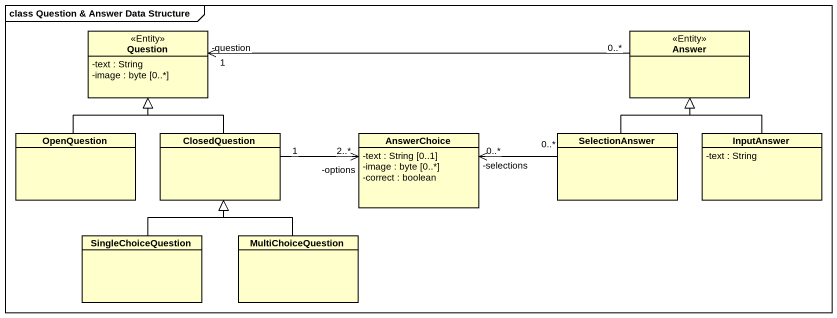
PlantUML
@startuml
mainframe class Question & Answer Data Structure
hide circle
hide empty members
skinparam classAttributeIconSize 0
class Question <<Entity>> {
  -text : String
  -image : byte [0..*]
}
class Answer <<Entity>>
class OpenQuestion
class ClosedQuestion
class AnswerChoice {
  -text : String [0..1]
  -image : byte [0..*]
  -correct : boolean
}
class SelectionAnswer
class InputAnswer {
  -text : String
}
class SingleChoiceQuestion
class MultiChoiceQuestion
Answer "0..*" -left-> "-question\n1" Question
OpenQuestion -up-|> Question
ClosedQuestion -up-|> Question
ClosedQuestion "1" -right-> "-options\n2..*" AnswerChoice
SelectionAnswer -up-|> Answer
SelectionAnswer "0..*" -left-> "-selections\n0..*" AnswerChoice
InputAnswer -up-|> Answer
SingleChoiceQuestion -up-|> ClosedQuestion
MultiChoiceQuestion -up-|> ClosedQuestion
@enduml
